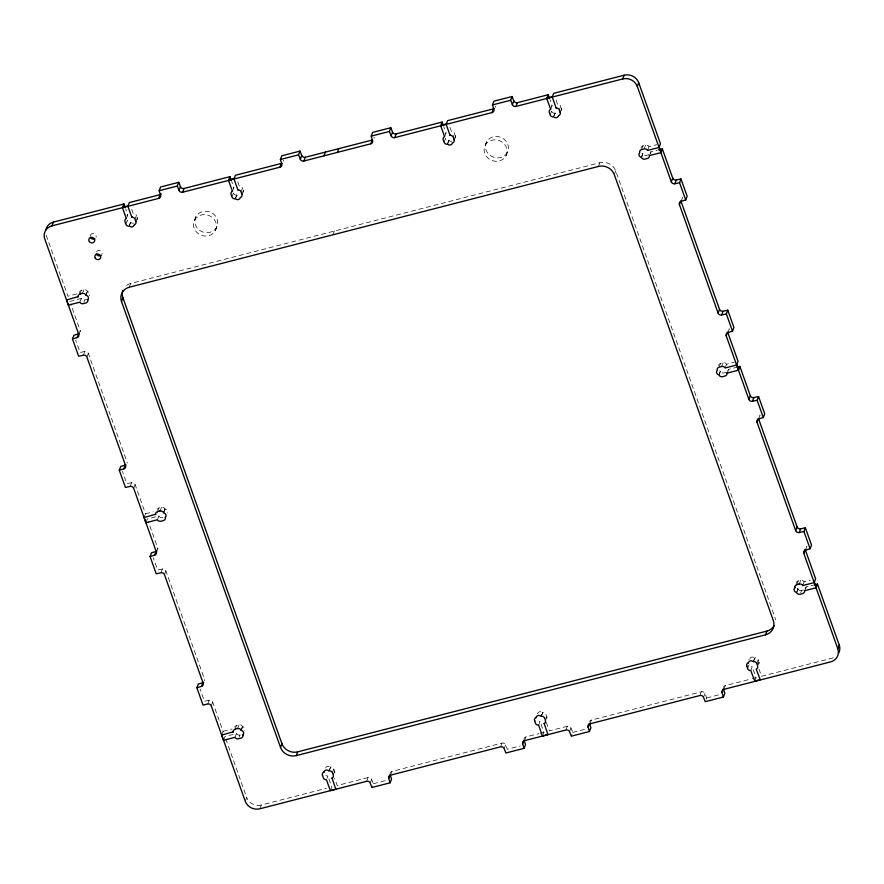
<?xml version="1.0" encoding="UTF-8"?>
<svg xmlns="http://www.w3.org/2000/svg" width="884" height="884" viewBox="0 0 884 884"><rect width="100%" height="100%" fill="white"/><g stroke="black" fill="none" stroke-linecap="round" stroke-linejoin="round"><path stroke-width="0.66" stroke-dasharray="4.42 3.31" d="M80.057 293.786L81.35 290.427L83.892 289.764A2.906 2.652 20.9 0 1 87.35 291.234L87.45 291.521A2.906 2.652 20.9 0 1 89.428 295.775M82.599 293.134L83.892 289.764M79.991 301.82L81.273 298.449A2.906 2.652 20.9 0 0 84.731 299.919L87.273 299.267M86.057 294.604L87.35 291.234M86.157 294.88L87.45 291.521M83.881 302.162L84.731 299.919M78.775 334.351L80.212 330.616L70.698 303.952M126.5 218.249L127.793 214.878L125.627 208.823M126.003 223.807L127.296 220.436A2.906 2.652 20.9 0 0 130.467 222.403L130.766 222.337A2.906 2.652 20.9 0 0 132.666 223.199M129.186 225.774L130.467 222.403M129.484 225.696L130.766 222.337M135.13 218.812L136.423 215.453A2.906 2.652 20.9 0 0 133.241 213.475L131.075 207.42M83.339 355.191L84.765 351.456A2.906 2.652 20.9 0 1 88.323 353.368L126.998 461.846M135.992 221.232L137.285 217.862L136.423 215.453M86.897 357.103L88.323 353.368M129.296 287.223L130.733 283.477L599.916 162.711A12.608 11.481 20.9 0 1 615.728 170.888L774.738 616.822A12.608 11.481 20.9 0 1 775.367 619.839M194.668 220.005L195.95 216.635M215.309 230.691A11.636 10.597 20.9 0 0 204.237 214.613A11.636 10.597 20.9 0 0 195.419 230.735A11.636 10.597 20.9 0 0 215.309 230.691L216.591 227.321A11.636 10.597 20.9 0 0 205.53 211.243A11.636 10.597 20.9 0 0 196.701 227.365A11.636 10.597 20.9 0 0 216.591 227.321M232.58 190.944L233.873 187.574L231.707 181.518M232.083 196.502L233.376 193.132M235.266 198.469L236.846 195.021A2.906 2.652 20.9 0 0 238.746 195.894M235.564 198.392L236.846 195.021M241.21 191.508L242.503 188.148A2.906 2.652 20.9 0 0 239.321 186.17L237.155 180.115M130.136 486.421L131.561 482.686A2.906 2.652 20.9 0 1 135.119 484.598L145.528 513.803L144.236 517.162M242.072 193.928L243.365 190.557L242.503 188.148M133.683 488.333L135.119 484.598M146.092 522.345L147.374 518.974L158.855 516.024A2.906 2.652 20.9 0 0 162.313 517.494L164.855 516.831M157.639 511.361L158.921 507.991L161.474 507.339A2.906 2.652 20.9 0 1 164.921 508.808L165.021 509.085A2.906 2.652 20.9 0 1 167.253 512.93M160.181 510.709L161.474 507.339M157.573 519.394L158.855 516.024M163.639 512.168L164.921 508.808M163.739 512.455L165.021 509.085M156.357 551.925L157.783 548.179L148.28 521.516M160.921 572.766L162.347 569.02A2.906 2.652 20.9 0 1 165.905 570.931L204.58 679.409A2.906 2.652 20.9 0 1 204.679 680.768M164.468 574.677L165.905 570.931M332.892 234.812L334.318 231.078M207.707 703.995L209.143 700.25A2.906 2.652 20.9 0 1 212.69 702.161L223.111 731.366L221.818 734.737M211.265 705.907L212.69 702.161M444.74 136.335L446.033 132.965L443.867 126.898M444.243 141.893L445.536 138.523A2.906 2.652 20.9 0 0 448.718 140.49L449.006 140.412A2.906 2.652 20.9 0 0 451.945 141.208M447.426 143.86L448.718 140.49M447.724 143.783L449.006 140.412M453.382 136.898L454.663 133.528A2.906 2.652 20.9 0 0 451.481 131.561L449.315 125.495M223.663 739.919L224.956 736.549L236.437 733.587A2.906 2.652 20.9 0 0 239.895 735.057L242.437 734.405M454.243 139.318L455.525 135.948L454.663 133.528M235.221 728.924L236.503 725.565L239.045 724.902A2.906 2.652 20.9 0 1 242.503 726.372L242.603 726.659A2.906 2.652 20.9 0 1 244.835 730.493M237.763 728.272L239.045 724.902M235.144 736.958L236.437 733.587M241.222 729.742L242.503 726.372M241.321 730.018L242.603 726.659M239.034 737.3L239.895 735.057M485.305 145.197L486.587 141.827M245.255 801.247L246.691 797.501L225.873 739.146M505.935 155.882A11.636 10.597 20.9 0 0 494.874 139.805A11.636 10.597 20.9 0 0 486.045 155.927A11.636 10.597 20.9 0 0 505.935 155.882L507.228 152.512A11.636 10.597 20.9 0 0 496.156 136.434A11.636 10.597 20.9 0 0 487.338 152.556A11.636 10.597 20.9 0 0 507.228 152.512M259.852 808.794L261.277 805.059L326.439 788.285M550.831 109.03L552.113 105.66L549.947 99.594M550.334 114.588L551.616 111.218M553.506 116.555L555.086 113.108A2.906 2.652 20.9 0 0 556.986 113.981M553.804 116.478L555.086 113.108M559.462 109.594L560.743 106.224A2.906 2.652 20.9 0 0 557.561 104.257L555.395 98.19M560.323 112.014L561.605 108.644L560.743 106.224M329.047 770.516L330.638 767.069A2.906 2.652 20.9 0 1 333.809 769.036L334.671 771.456A2.906 2.652 20.9 0 1 334.804 772.704M329.345 770.439L330.638 767.069M327.014 778.24L327.865 775.997A2.906 2.652 20.9 0 1 324.815 774.329M332.528 772.406L333.809 769.036M333.39 774.826L334.671 771.456M330.472 790.285L331.754 786.915L327.865 775.997M598.49 166.446L599.916 162.711M366.595 781.323L368.02 777.577A2.906 2.652 20.9 0 1 371.634 779.379L373.368 783.743L371.932 787.489M370.208 783.125L371.634 779.379M614.303 174.634L615.728 170.888M390.529 775.158L391.955 771.423L501.979 743.101A2.906 2.652 20.9 0 1 505.593 744.903L507.328 749.267L520.3 745.919M641.707 149.219L643 145.86L645.541 145.197A2.906 2.652 20.9 0 1 649 146.667L656.646 144.7M644.248 148.567L645.541 145.197M641.541 156.976L642.823 153.606A2.906 2.652 20.9 0 1 641.828 153.23M641.64 157.253L642.823 153.606M647.707 150.037L649 146.667M649.983 154.092L650.845 151.849L657.221 150.203M681.122 201.32L682.559 197.585A2.906 2.652 20.9 0 0 680.967 198.845M500.554 746.836L501.979 743.101M504.167 748.637L505.593 744.903M524.488 740.681L525.914 736.936L538.776 733.632M541.218 715.907L542.798 712.46A2.906 2.652 20.9 0 1 545.981 714.427L546.842 716.847A2.906 2.652 20.9 0 1 546.898 718.394M541.505 715.83L542.798 712.46M538.743 724.758L540.025 721.388A2.906 2.652 20.9 0 1 536.975 719.72M545.55 720.217L546.842 716.847M542.632 735.676L543.925 732.306L540.025 721.388M565.948 730.007L567.373 726.261A2.906 2.652 20.9 0 1 570.987 728.062L572.721 732.427L571.296 736.173M569.561 731.808L570.987 728.062M727.919 332.55L729.344 328.815A2.906 2.652 20.9 0 0 727.631 330.395M719.289 366.794L720.571 363.423L723.112 362.772A2.906 2.652 20.9 0 1 726.571 364.241L734.228 362.263M721.83 366.142L723.112 362.772M719.123 374.54L720.405 371.169A2.906 2.652 20.9 0 1 719.41 370.805M719.222 374.816L720.405 371.169M725.289 367.6L726.571 364.241M589.882 723.852L591.308 720.106L701.344 691.785A2.906 2.652 20.9 0 1 704.957 693.586L706.681 697.951L705.255 701.686M727.565 371.656L728.416 369.413L737.355 367.114M758.704 418.894L760.13 415.148A2.906 2.652 20.9 0 0 758.417 416.729M699.907 695.531L701.344 691.785M703.52 697.321L704.957 693.586M723.841 689.365L725.278 685.619L750.947 679.011M747.72 668.171L749.013 664.812M753.378 661.298L754.958 657.851A2.906 2.652 20.9 0 1 758.14 659.818L759.002 662.238A2.906 2.652 20.9 0 1 758.958 664.072M753.676 661.221L754.958 657.851M750.903 670.149L752.196 666.779A2.906 2.652 20.9 0 1 749.135 665.111M756.848 663.188L758.14 659.818M757.71 665.608L759.002 662.238M754.792 681.056L756.085 677.696L752.196 666.779M805.501 550.124L806.926 546.378A2.906 2.652 20.9 0 0 805.214 547.958M796.871 584.357L798.153 580.987L800.694 580.335A2.906 2.652 20.9 0 1 804.153 581.805L810.529 580.158M799.412 583.705L800.694 580.335M796.694 592.114L797.987 588.744A2.906 2.652 20.9 0 1 796.55 588.07M796.793 592.39L797.987 588.744M802.871 585.175L804.153 581.805M800.683 592.733L801.534 590.49L804.086 589.838M805.147 589.23L805.998 586.987L814.926 584.689M76.875 293.93L67.946 296.228L46.211 235.277M69.792 301.411L81.273 298.449M648.922 154.7L646.381 155.352A2.906 2.652 20.9 0 1 642.922 153.882M145.528 513.803L153.186 511.825M726.504 372.263L723.963 372.915A2.906 2.652 20.9 0 1 720.504 371.457M223.111 731.366L232.039 729.068M537.35 713.863L537.638 713.786A2.906 2.652 20.9 0 1 542.5 712.537M368.02 777.577L337.213 785.511L334.616 778.24M540.058 733.3L543.925 732.306M567.373 726.261L549.373 730.902L545.914 721.2M752.229 678.68L756.085 677.696M373.368 783.743L387.634 780.075M572.721 732.427L586.998 728.759M706.681 697.951L720.957 694.271M84.765 351.456L80.079 352.495L75.681 340.152M131.561 482.686L126.865 483.725L122.467 471.393M162.347 569.02L157.65 570.058L153.252 557.727M209.143 700.25L204.447 701.288L200.049 688.956M758.936 669.011L761.533 676.293L832.01 658.149A11.636 10.597 20.9 0 0 833.402 657.696M455.525 135.948A2.906 2.652 20.9 0 1 455.337 138.07M495.394 105.981A2.906 2.652 20.9 0 1 495.261 107.318M551.329 106.19A2.906 2.652 20.9 0 1 552.113 105.66M554.798 113.185A2.906 2.652 20.9 0 1 551.738 111.517M561.605 108.644A2.906 2.652 20.9 0 1 561.561 110.478M641.055 148.081A2.906 2.652 20.9 0 1 643 145.86M650.845 151.849A2.906 2.652 20.9 0 1 650.469 153.628M718.626 365.644A2.906 2.652 20.9 0 1 720.571 363.423M728.195 370.937A2.906 2.652 20.9 0 1 728.04 371.203M728.416 369.413A2.906 2.652 20.9 0 1 728.449 370.042M796.197 583.528A2.906 2.652 20.9 0 1 798.153 580.987M801.534 590.49A2.906 2.652 20.9 0 1 798.086 589.02M805.998 586.987A2.906 2.652 20.9 0 1 805.434 589.02M749.93 658.702A2.906 2.652 20.9 0 1 754.66 657.928M748.726 659.784A2.906 2.652 20.9 0 1 749.223 659.398M723.388 687.465A2.906 2.652 20.9 0 1 725.278 685.619M589.529 721.62A2.906 2.652 20.9 0 1 591.308 720.106M523.98 739.112A2.906 2.652 20.9 0 1 525.914 736.936M390.01 773.599A2.906 2.652 20.9 0 1 391.955 771.423M325.599 767.931A2.906 2.652 20.9 0 1 330.34 767.146M261.277 805.059A11.636 10.597 20.9 0 1 246.691 797.501M234.691 727.178A2.906 2.652 20.9 0 1 236.503 725.565M157.783 548.179A2.906 2.652 20.9 0 1 157.938 549.196M157.23 509.328A2.906 2.652 20.9 0 1 158.921 507.991M127.097 462.177A2.906 2.652 20.9 0 1 127.108 463.205M80.212 330.616A2.906 2.652 20.9 0 1 80.356 331.633M79.394 292.958A2.906 2.652 20.9 0 1 81.35 290.427M126.998 215.42A2.906 2.652 20.9 0 1 127.793 214.878M133.705 223.122A2.906 2.652 20.9 0 1 133.186 223.21M137.285 217.862A2.906 2.652 20.9 0 1 137.097 219.983M233.078 188.115A2.906 2.652 20.9 0 1 233.873 187.574M236.547 195.099A2.906 2.652 20.9 0 1 233.498 193.43M243.365 190.557A2.906 2.652 20.9 0 1 243.31 192.403M283.234 160.225A2.906 2.652 20.9 0 1 283.344 161.253M374.142 137.186A2.906 2.652 20.9 0 1 374.109 138.202M445.249 133.506A2.906 2.652 20.9 0 1 446.033 132.965M96.522 251.741A3.006 2.74 20.9 0 1 102.102 253.83M90.29 235.663A3.006 2.74 20.9 0 1 93.792 233.696A3.006 2.74 20.9 0 1 96.124 237.089M126.511 285.499A12.608 11.481 20.9 0 1 130.733 283.477"/><path stroke-width="1.33" d="M390.098 782.815L388.695 778.362L390.12 774.616L391.535 779.069L390.098 782.815L371.932 787.489L370.208 783.125A2.906 2.652 20.9 0 0 366.595 781.323L259.852 808.794A11.636 10.597 20.9 0 1 245.255 801.247L211.265 705.907A2.906 2.652 20.9 0 0 207.707 703.995L203.022 705.034L196.867 687.763L201.442 686.415A2.906 2.652 20.9 0 0 203.154 683.155L164.468 574.677A2.906 2.652 20.9 0 0 160.921 572.766L156.225 573.804L150.07 556.533L154.656 555.185A2.906 2.652 20.9 0 0 156.357 551.925L133.683 488.333A2.906 2.652 20.9 0 0 130.136 486.421L125.44 487.46L119.285 470.2L123.87 468.851A2.906 2.652 20.9 0 0 125.572 465.581L86.897 357.103A2.906 2.652 20.9 0 0 83.339 355.191L78.643 356.23L72.488 338.97L77.074 337.622A2.906 2.652 20.9 0 0 78.775 334.351L44.786 239.012A11.636 10.597 20.9 0 1 51.99 225.851L53.416 222.105L123.893 203.972L125.197 207.607M87.903 299.786L87.759 300.162A2.906 2.652 20.9 0 1 85.847 303.013L83.306 303.665A2.906 2.652 20.9 0 1 79.847 302.195L68.366 305.146L66.521 299.974L78.146 296.637M78.002 297.013A2.906 2.652 20.9 0 1 79.914 294.162L80.057 293.786M79.914 294.162L82.599 293.134M87.759 300.162L87.66 299.875A2.906 2.652 20.9 0 0 86.013 295.256L86.057 294.604M123.893 203.972L122.467 207.707L126.357 218.624A2.906 2.652 20.9 0 0 124.998 221.762L125.86 224.182A2.906 2.652 20.9 0 0 129.042 226.149L129.34 226.072A2.906 2.652 20.9 0 0 134.202 224.823L134.49 224.746A2.906 2.652 20.9 0 0 135.849 221.608L135.992 221.232M72.488 338.97L73.925 335.224L78.499 333.876A2.906 2.652 20.9 0 0 79.151 333.588M77.074 337.622L78.499 333.876M135.849 221.608L134.987 219.188A2.906 2.652 20.9 0 0 131.804 217.221L131.948 216.845M51.99 225.851L158.722 198.381A2.906 2.652 20.9 0 0 160.556 195.176L159.153 190.723L160.579 186.988L178.745 182.314L180.48 186.679A2.906 2.652 20.9 0 0 184.093 188.469L229.973 176.667L231.276 180.303M158.722 198.381L160.159 194.635A2.906 2.652 20.9 0 0 161.374 193.961M121.495 301.477A12.608 11.481 20.9 0 1 129.296 287.223L598.49 166.446A12.608 11.481 20.9 0 1 614.303 174.634L773.312 620.568A12.608 11.481 20.9 0 1 765.5 634.834L296.317 755.599A12.608 11.481 20.9 0 1 280.504 747.411L121.495 301.477L122.92 297.742A12.608 11.481 20.9 0 1 122.931 290.284M372.573 139.937A2.906 2.652 20.9 0 1 372.23 140.048L305.345 157.264A2.906 2.652 20.9 0 1 301.72 155.462L299.996 151.098L281.83 155.772L280.394 159.518L281.808 163.971A2.906 2.652 20.9 0 1 279.974 167.164L182.657 192.215A2.906 2.652 20.9 0 1 179.043 190.414L177.319 186.049L178.745 182.314M179.043 190.414L180.48 186.679M182.657 192.215L184.093 188.469M229.973 176.667L228.547 180.402L232.437 191.32A2.906 2.652 20.9 0 0 231.078 194.458L231.94 196.878A2.906 2.652 20.9 0 0 235.122 198.845L235.42 198.767A2.906 2.652 20.9 0 0 240.282 197.519L240.57 197.441A2.906 2.652 20.9 0 0 241.929 194.303L242.072 193.928M119.285 470.2L120.71 466.454L125.296 465.106A2.906 2.652 20.9 0 0 125.948 464.829M123.87 468.851L125.296 465.106M241.929 194.303L241.067 191.883A2.906 2.652 20.9 0 0 237.895 189.916L238.028 189.541M279.974 167.164L281.41 163.429A2.906 2.652 20.9 0 0 282.062 163.164M165.485 517.35L165.341 517.726A2.906 2.652 20.9 0 1 163.429 520.577L160.888 521.228A2.906 2.652 20.9 0 1 157.429 519.759L145.948 522.72L144.103 517.538L155.728 514.212M155.584 514.587A2.906 2.652 20.9 0 1 157.496 511.737L157.639 511.361M157.496 511.737L160.181 510.709M443.437 125.694L442.144 122.047L396.165 133.882A2.906 2.652 20.9 0 1 392.551 132.092L390.816 127.727L372.65 132.401L371.225 136.136L372.628 140.589A2.906 2.652 20.9 0 1 370.794 143.794L303.908 161.01A2.906 2.652 20.9 0 1 300.295 159.208L298.56 154.844L299.996 151.098M165.341 517.726L165.242 517.449A2.906 2.652 20.9 0 0 163.595 512.831L163.639 512.168M300.295 159.208L301.72 155.462M150.07 556.533L151.495 552.787L156.081 551.45A2.906 2.652 20.9 0 0 157.009 550.964M303.908 161.01L305.345 157.264M154.656 555.185L156.081 551.45M324.008 155.827L325.445 152.092M337.356 152.402L338.782 148.656M370.794 143.794L372.23 140.048M549.516 98.389L548.224 94.743L517.405 102.677A2.906 2.652 20.9 0 1 513.792 100.875L512.068 96.511L493.902 101.185L492.465 104.931L493.88 109.384A2.906 2.652 20.9 0 1 492.045 112.577L394.728 137.628A2.906 2.652 20.9 0 1 391.115 135.827L389.391 131.462L390.816 127.727M391.115 135.827L392.551 132.092M394.728 137.628L396.165 133.882M196.867 687.763L198.292 684.028L202.878 682.68A2.906 2.652 20.9 0 0 203.806 682.194M201.442 686.415L202.878 682.68M442.144 122.047L440.707 125.793L444.608 136.711A2.906 2.652 20.9 0 0 443.238 139.849L444.099 142.269A2.906 2.652 20.9 0 0 447.282 144.236L447.58 144.158A2.906 2.652 20.9 0 0 452.442 142.91L452.741 142.832A2.906 2.652 20.9 0 0 454.1 139.694L454.243 139.318M454.1 139.694L453.238 137.274A2.906 2.652 20.9 0 0 450.055 135.307L450.199 134.932M243.067 734.924L242.923 735.3A2.906 2.652 20.9 0 1 241 738.14L238.459 738.803A2.906 2.652 20.9 0 1 235 737.333L223.519 740.284L221.674 735.112L233.299 731.775M233.155 732.151A2.906 2.652 20.9 0 1 235.078 729.3L235.221 728.924M235.078 729.3L237.763 728.272M242.923 735.3L242.824 735.013A2.906 2.652 20.9 0 0 241.177 730.394L241.222 729.742M492.045 112.577L493.471 108.843A2.906 2.652 20.9 0 0 494.432 108.389M658.492 149.882L662.326 148.888L672.735 178.093A2.906 2.652 20.9 0 0 676.293 180.005L680.978 178.966L679.553 182.712L674.857 183.75A2.906 2.652 20.9 0 1 671.31 181.839L637.309 86.499A11.636 10.597 20.9 0 0 622.723 78.941L515.98 106.423A2.906 2.652 20.9 0 1 512.366 104.621L510.632 100.257L512.068 96.511M512.366 104.621L513.792 100.875M515.98 106.423L517.405 102.677M280.504 747.411L281.93 743.676L122.92 297.742M548.224 94.743L546.787 98.489L550.688 109.406A2.906 2.652 20.9 0 0 549.329 112.544L550.191 114.964A2.906 2.652 20.9 0 0 553.362 116.931L553.66 116.854A2.906 2.652 20.9 0 0 558.522 115.605L558.821 115.528A2.906 2.652 20.9 0 0 560.18 112.39L560.323 112.014M296.317 755.599L297.742 751.853L766.936 631.088A12.608 11.481 20.9 0 0 774.108 625.651M560.18 112.39L559.318 109.97A2.906 2.652 20.9 0 0 556.135 108.003L556.279 107.627M332.03 777.964L335.776 789.257L330.329 790.661L326.439 779.743A2.906 2.652 20.9 0 1 323.257 777.776L322.538 774.981M322.395 775.356A2.906 2.652 20.9 0 1 323.754 772.218L323.898 771.842M324.052 772.141A2.906 2.652 20.9 0 1 328.914 770.892L329.047 770.516M331.887 778.34A2.906 2.652 20.9 0 0 333.246 775.202L332.528 772.406M622.723 78.941L624.148 75.206A11.636 10.597 20.9 0 1 638.745 82.753L660.481 143.716L659.044 147.451L647.563 150.413A2.906 2.652 20.9 0 0 644.104 148.943L641.563 149.595A2.906 2.652 20.9 0 0 639.651 152.446L639.751 152.722A2.906 2.652 20.9 0 0 641.397 157.341L641.497 157.628A2.906 2.652 20.9 0 0 644.955 159.098L647.497 158.435A2.906 2.652 20.9 0 0 649.409 155.584L649.552 155.219M637.309 86.499L638.745 82.753M662.326 148.888L660.889 152.634L649.409 155.584M671.31 181.839L672.735 178.093M674.857 183.75L676.293 180.005M718.095 313.069L679.42 204.591L680.846 200.845L719.532 309.323L718.095 313.069A2.906 2.652 20.9 0 0 721.653 314.98L726.35 313.942L727.775 310.196L723.079 311.234A2.906 2.652 20.9 0 1 719.532 309.323M679.42 204.591A2.906 2.652 20.9 0 1 681.122 201.32L685.708 199.972L687.133 196.237L680.978 178.966M524.068 748.328L522.654 743.875L524.079 740.14L525.494 744.582L524.068 748.328L505.902 753.002L504.167 748.637A2.906 2.652 20.9 0 0 500.554 746.836L390.529 775.158A2.906 2.652 20.9 0 0 388.695 778.362M544.19 723.355L547.936 734.637L542.489 736.041L538.599 725.134A2.906 2.652 20.9 0 1 535.417 723.156L534.698 720.372M534.555 720.747A2.906 2.652 20.9 0 1 535.914 717.609L536.058 717.233M536.212 717.532A2.906 2.652 20.9 0 1 541.074 716.283L541.218 715.907M544.047 723.731A2.906 2.652 20.9 0 0 545.406 720.593L544.688 717.797M721.653 314.98L723.079 311.234M737.355 367.114L739.897 366.462L750.317 395.667A2.906 2.652 20.9 0 0 753.864 397.579L758.56 396.54L757.135 400.275L752.439 401.314A2.906 2.652 20.9 0 1 748.881 399.402L726.217 335.821L727.643 332.075L738.052 361.28L736.626 365.026L725.145 367.976A2.906 2.652 20.9 0 0 721.687 366.506L719.145 367.169A2.906 2.652 20.9 0 0 717.233 370.02L717.333 370.297A2.906 2.652 20.9 0 0 718.979 374.915L719.079 375.192A2.906 2.652 20.9 0 0 722.526 376.661L725.079 376.009A2.906 2.652 20.9 0 0 726.991 373.159L727.134 372.783M726.217 335.821A2.906 2.652 20.9 0 1 727.919 332.55L732.505 331.213L733.93 327.467L727.775 310.196M589.462 731.499L588.048 727.046L589.473 723.311L590.888 727.753L589.462 731.499L571.296 736.173L569.561 731.808A2.906 2.652 20.9 0 0 565.948 730.007L524.488 740.681A2.906 2.652 20.9 0 0 522.654 743.875M739.897 366.462L738.471 370.197L726.991 373.159M748.881 399.402L750.317 395.667M752.439 401.314L753.864 397.579M795.677 530.632L757.002 422.154L758.428 418.419L797.103 526.897L795.677 530.632A2.906 2.652 20.9 0 0 799.235 532.544L803.921 531.505L805.357 527.77L800.661 528.809A2.906 2.652 20.9 0 1 797.103 526.897M757.002 422.154A2.906 2.652 20.9 0 1 758.704 418.894L763.29 417.546L764.715 413.8L758.56 396.54M723.421 697.012L722.007 692.57L723.444 688.824L724.847 693.277L723.421 697.012L705.255 701.686L703.52 697.321A2.906 2.652 20.9 0 0 699.907 695.531L589.882 723.852A2.906 2.652 20.9 0 0 588.048 727.046M754.792 681.056L750.759 670.525A2.906 2.652 20.9 0 1 747.577 668.547L746.858 665.763M746.715 666.138A2.906 2.652 20.9 0 1 748.074 663L748.218 662.624M799.235 532.544L800.661 528.809M748.372 662.923A2.906 2.652 20.9 0 1 753.234 661.663L753.378 661.298M765.5 634.834L766.936 631.088M755.886 680.779L760.251 679.652L756.207 669.122A2.906 2.652 20.9 0 0 757.566 665.984L756.848 663.188M722.007 692.57A2.906 2.652 20.9 0 1 723.841 689.365L830.584 661.895A11.636 10.597 20.9 0 0 837.789 648.723L803.788 553.384L805.225 549.649A2.906 2.652 20.9 0 1 805.125 549.307M804.716 590.357L804.573 590.722A2.906 2.652 20.9 0 1 802.65 593.573L800.108 594.236A2.906 2.652 20.9 0 1 796.65 592.766L796.55 592.479A2.906 2.652 20.9 0 1 794.904 587.86L794.948 587.208M803.788 553.384A2.906 2.652 20.9 0 1 805.501 550.124L810.076 548.776L811.512 545.03L805.357 527.77M794.804 587.584A2.906 2.652 20.9 0 1 796.727 584.733L796.871 584.357M796.727 584.733L799.412 583.705M799.269 584.081A2.906 2.652 20.9 0 1 802.727 585.551L802.871 585.175M814.926 584.689L817.479 584.026L816.054 587.772L804.573 590.722M837.789 648.723L839.214 644.989L817.479 584.026M159.153 190.723L177.319 186.049M280.394 159.518L298.56 154.844M371.225 136.136L389.391 131.462M492.465 104.931L510.632 100.257M160.159 194.635L129.351 202.569L127.915 206.303L131.804 217.221M281.41 163.429L235.431 175.264L233.995 178.999L237.895 189.916M493.471 108.843L447.591 120.644L446.166 124.39L450.055 135.307M624.148 75.206L553.671 93.339L552.246 97.085L556.135 108.003M122.611 207.331L128.058 205.928M228.691 180.027L234.138 178.623M440.851 125.418L446.298 124.014M546.931 98.113L552.389 96.71M802.727 585.551L814.208 582.589L815.634 578.854L805.225 549.649M679.553 182.712L685.708 199.972M726.35 313.942L732.505 331.213M757.135 400.275L763.29 417.546M803.921 531.505L810.076 548.776M659.188 147.076L661.033 152.258M736.77 364.65L738.615 369.832M814.352 582.213L816.197 587.396M839.214 644.989A11.636 10.597 20.9 0 1 838.64 653.132M45.824 229.718A11.636 10.597 20.9 0 1 53.416 222.105M101.417 255.078A3.006 2.74 20.9 0 1 96.367 253.852M94.864 238.768A3.006 2.74 20.9 0 1 90.4 237.1M297.742 751.853A12.608 11.481 20.9 0 1 281.93 743.676M82.466 293.51A2.906 2.652 20.9 0 1 85.914 294.98M160.037 511.085A2.906 2.652 20.9 0 1 163.496 512.543M237.619 728.648A2.906 2.652 20.9 0 1 241.078 730.118M329.202 770.815A2.906 2.652 20.9 0 1 332.384 772.782M541.362 716.206A2.906 2.652 20.9 0 1 544.544 718.173M753.533 661.597A2.906 2.652 20.9 0 1 756.704 663.564M95.284 258.261A3.006 2.74 20.9 0 0 100.422 258.25A3.006 2.74 20.9 0 0 97.56 254.095A3.006 2.74 20.9 0 0 95.284 258.261M89.306 241.509A3.006 2.74 20.9 0 0 94.444 241.498A3.006 2.74 20.9 0 0 91.593 237.343A3.006 2.74 20.9 0 0 89.306 241.509"/></g></svg>
